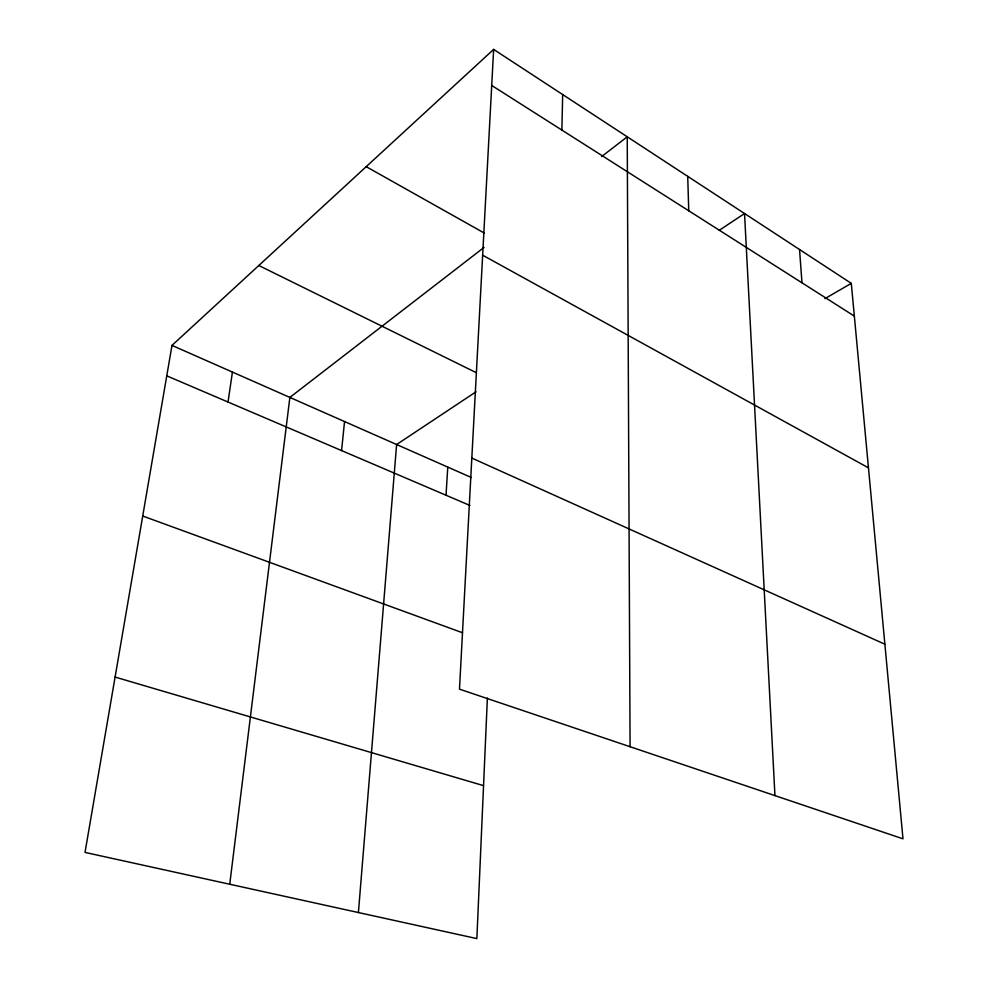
<?xml version="1.0" encoding="UTF-8"?>
<svg xmlns="http://www.w3.org/2000/svg" width="988" height="988" viewBox="0 0 988 988"><rect width="100%" height="100%" fill="white"/><g stroke="black" fill="none" stroke-linecap="round" stroke-linejoin="round"><path stroke-width="1.48" d="M561.876 130.083L562.678 94.564M487.38 698.034L476.858 938.6L85.017 852.409L171.986 345.405L493.642 49.4L851.298 283.371L902.983 838.824L459.482 689.155L493.642 49.4M446.02 495.235L447.774 467.089M358.409 912.542L396.62 444.526L476.043 391.791M341.576 450.577L344.54 421.543M229.735 884.248L289.867 397.423L484.058 247.408M228.03 402.042L232.427 372.081M601.667 156.549L627.232 136.801L630.085 746.73M719.264 230.303L744.532 213.532L774.95 795.612M824.869 298.672L851.298 283.371M115.09 677.064L483.552 785.645M142.717 516.032L462.483 632.74M166.762 375.848L469.967 505.473M171.986 345.405L471.461 477.55M471.819 458.062L884.878 644.213M258.807 265.5L476.093 372.587M482.65 255.2L868.464 467.843M366.215 166.676L484.281 233.057M491.715 85.45L854.336 316.111M799.539 249.519L801.984 282.803M687.722 176.37L688.747 210.777"/></g></svg>
